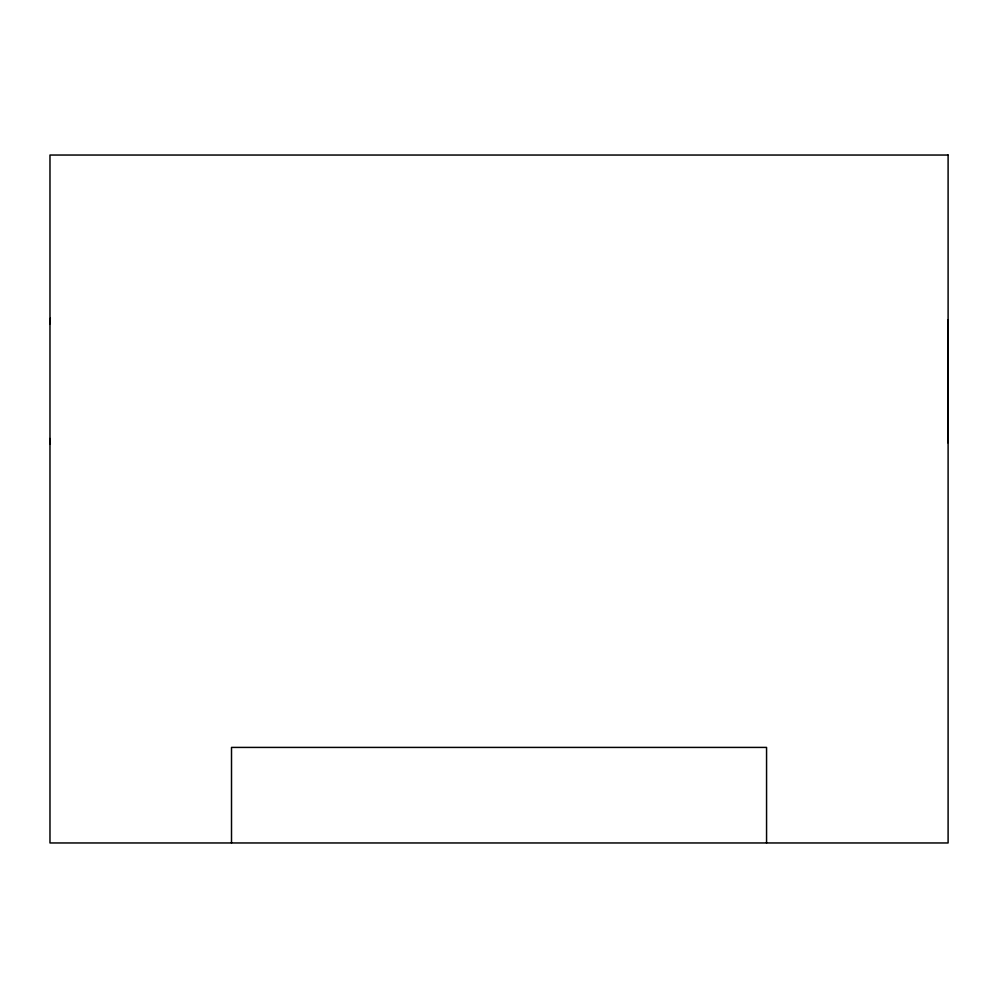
<?xml version="1.0" encoding="UTF-8"?>
<svg xmlns="http://www.w3.org/2000/svg" width="998" height="998" viewBox="0 0 998 998"><rect width="100%" height="100%" fill="white"/><g stroke="black" fill="none" stroke-linecap="round" stroke-linejoin="round"><path stroke-width="1.5" d="M49.975 321.393L49.9 323.876A38.223 38.223 0 0 1 50.312 318.287M49.975 440.991L49.9 438.521A38.223 38.223 0 0 0 50.312 444.098M766.564 842.961L766.564 747.415L231.511 747.415L231.511 842.961M947.788 442.713A38.223 38.223 0 0 0 948.025 438.521L948.025 323.876A38.223 38.223 0 0 0 947.788 319.684M948.1 155.039L49.975 155.039L49.975 842.961L948.1 842.961L948.1 155.039"/></g></svg>
